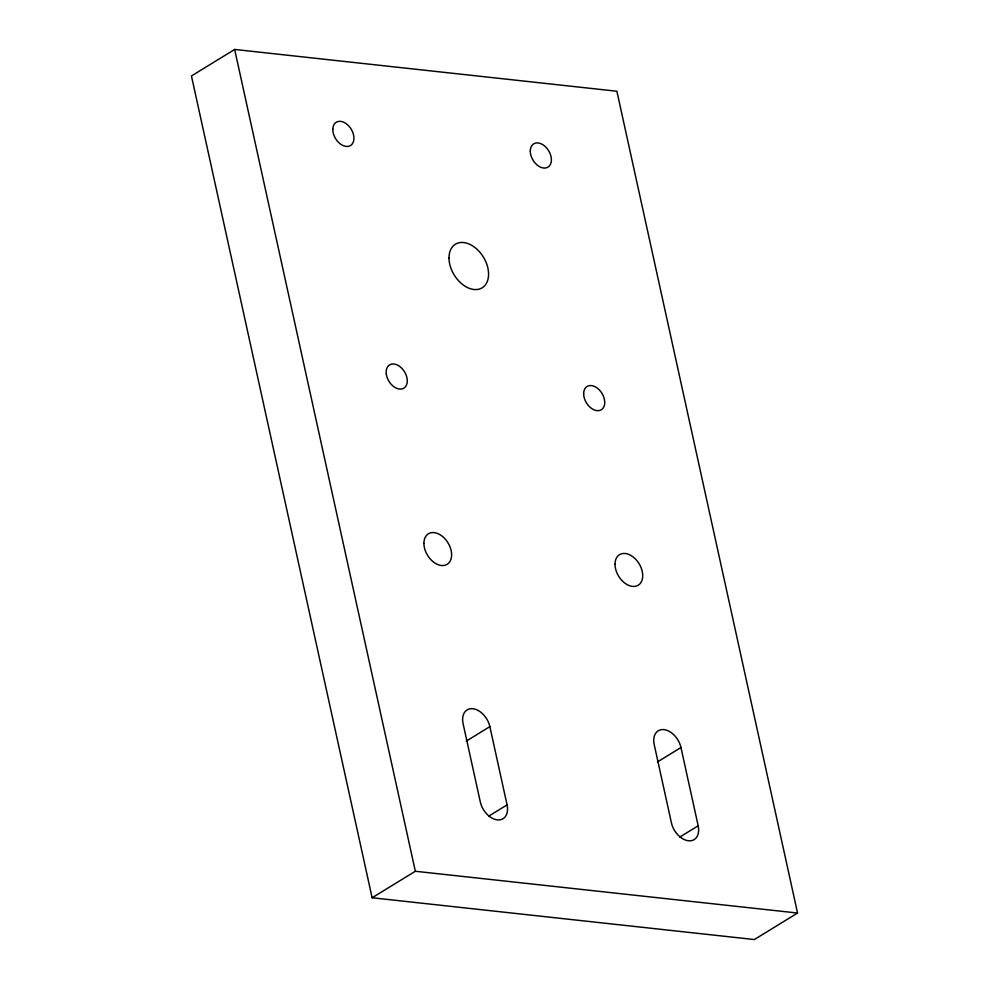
<?xml version="1.0" encoding="UTF-8"?>
<svg xmlns="http://www.w3.org/2000/svg" width="989" height="989" viewBox="0 0 989 989"><rect width="100%" height="100%" fill="white"/><g stroke="black" fill="none" stroke-linecap="round" stroke-linejoin="round"><path stroke-width="1.48" d="M234.653 49.45L191.446 75.968L372.124 897.765L754.347 939.55L797.554 913.032L616.876 91.235L234.653 49.45L415.343 871.26L372.124 897.765M466.289 741.095L489.864 726.631A17.913 11.979 58.5 0 0 472.866 708.73A17.913 11.979 58.5 0 0 463.099 723.701L480.308 801.968A17.913 11.979 58.5 0 0 497.306 819.869A17.913 11.979 58.5 0 0 507.073 804.898L489.864 726.631M488.727 816.148L507.073 804.898M657.388 761.975L680.964 747.523A17.913 11.979 58.5 0 0 663.978 729.622A17.913 11.979 58.5 0 0 654.211 744.593L671.42 822.86A17.913 11.979 58.5 0 0 688.406 840.761A17.913 11.979 58.5 0 0 698.172 825.79L680.964 747.523M679.839 837.04L698.172 825.79M415.343 871.26L797.554 913.032M530.289 151.169A13.648 9.124 58.5 0 0 546.151 167.87A13.648 9.124 58.5 0 0 546.113 147.423A13.648 9.124 58.5 0 0 530.289 151.169M332.823 129.139A13.648 9.124 58.5 0 0 348.326 146.36A13.648 9.124 58.5 0 0 348.981 126.209A13.648 9.124 58.5 0 0 332.823 129.139M583.646 393.795A13.648 9.124 58.5 0 0 599.495 410.497A13.648 9.124 58.5 0 0 599.458 390.049A13.648 9.124 58.5 0 0 583.646 393.795M386.316 374.238A13.648 9.124 58.5 0 0 403.463 388.38A13.648 9.124 58.5 0 0 400.384 366.968A13.648 9.124 58.5 0 0 386.316 374.238M448.994 257.919A25.578 17.122 58.5 0 0 478.725 289.233A25.578 17.122 58.5 0 0 478.651 250.885A25.578 17.122 58.5 0 0 448.994 257.919M615.01 564.286A17.913 11.979 58.5 0 0 635.828 586.205A17.913 11.979 58.5 0 0 635.779 559.366A17.913 11.979 58.5 0 0 615.01 564.286M423.91 543.394A17.913 11.979 58.5 0 0 444.716 565.325A17.913 11.979 58.5 0 0 444.667 538.473A17.913 11.979 58.5 0 0 423.91 543.394"/></g></svg>
